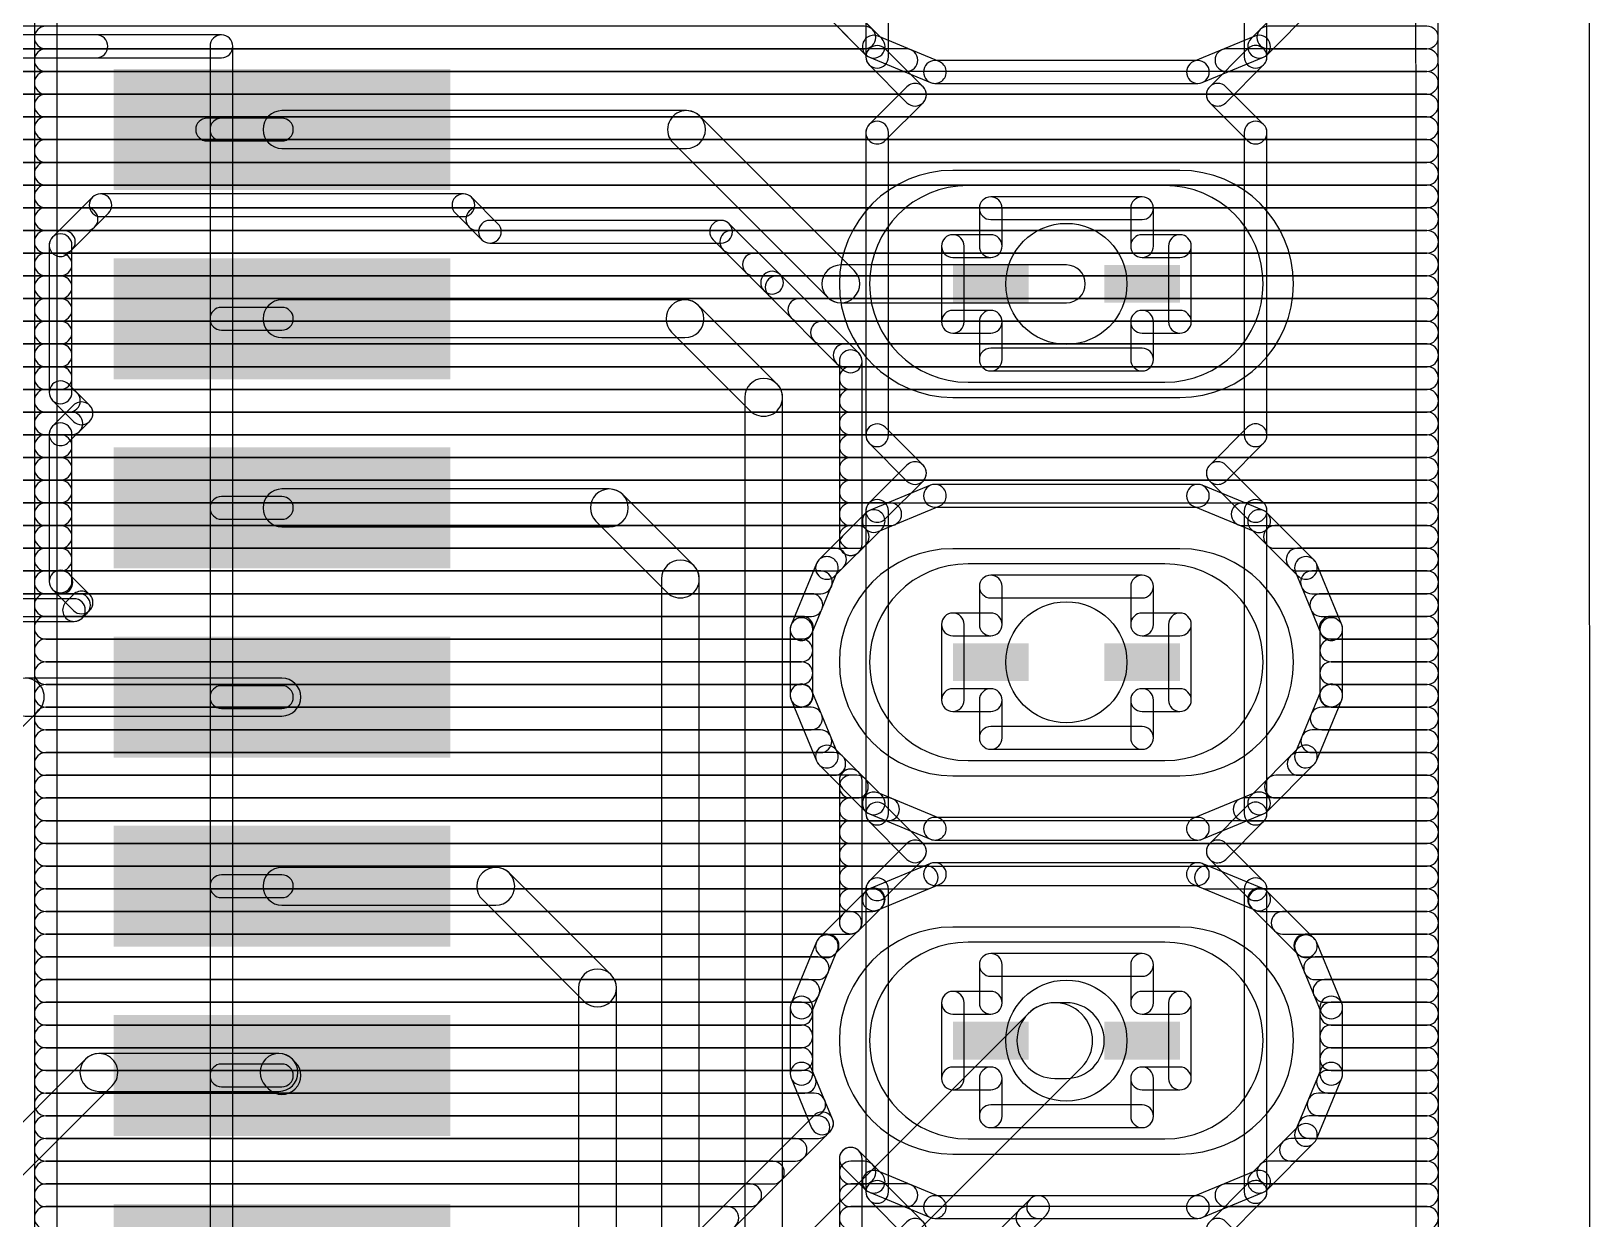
# Model space of a CAD drawing. Extents: x -14.3 to 31.1, y -8.3 to 72.5.
# Drawn here: x 20.55 to 31.02, y 33.22 to 41.19 of the extents above; entities that cross this region are included whole.
import ezdxf

# ---------------------------------------------------------------- set-up
doc = ezdxf.new("R2010")
doc.units = 0
for name, color, linetype in [('1', 22, 'CONTINUOUS'), ('16', 175, 'CONTINUOUS'), ('17', 82, 'CONTINUOUS'), ('20', 30, 'CONTINUOUS'), ('21', 7, 'CONTINUOUS'), ('29', 7, 'CONTINUOUS'), ('30', 7, 'CONTINUOUS'), ('31', 7, 'CONTINUOUS'), ('44', 7, 'CONTINUOUS'), ('51', 7, 'CONTINUOUS')]:
    doc.layers.add(name, color=color, linetype=linetype)

# ---------------------------------------------------------------- blocks, each defined once
blk = doc.blocks.new('RECT')
blk.add_solid([(-0.5, -0.5), (0.5, -0.5), (-0.5, 0.5), (0.5, 0.5)])
blk = doc.blocks.new('LONGP100')
blk.add_lwpolyline([(-0.5, -0.5), (0.5, -0.5, 1), (0.5, 0.5), (-0.5, 0.5, 1)], format="xyb", close=True)

msp = doc.modelspace()

# ---------------------------------------------------------------- linework, layer by layer
at = {"layer": '1'}
for points in [[(29.8447, 48.322), (29.8528, 4.2239, 1), (30.0052, 4.2239), (29.9971, 48.322, 1)], [(28.8494, 41.0327), (29.1637, 41.347, 1), (29.056, 41.4548), (28.7416, 41.1404, 1)], [(25.9184, 41.2689), (26.1546, 41.0327, 1), (26.2624, 41.1404), (26.0262, 41.3767, 1)], [(18.7981, 41.0718), (26.1471, 41.0718, 1), (26.1471, 41.2242), (18.7981, 41.2242, 1)], [(26.1794, 41.0161), (26.5901, 40.846, 1), (26.6485, 40.9868), (26.2377, 41.1569, 1)], [(28.4139, 40.846), (28.8246, 41.0161, 1), (28.7663, 41.1569), (28.3555, 40.9868, 1)], [(28.8569, 41.0718), (29.9222, 41.0718, 1), (29.9222, 41.2242), (28.8569, 41.2242, 1)], [(18.9219, 40.9194), (26.4281, 40.9194, 1), (26.4281, 41.0718), (18.9219, 41.0718, 1)], [(28.5759, 40.9194), (29.9222, 40.9194, 1), (29.9222, 41.0718), (28.5759, 41.0718, 1)], [(26.6193, 40.8402), (28.3847, 40.8402, 1), (28.3847, 40.9926), (26.6193, 40.9926, 1)], [(18.9219, 40.767), (29.9222, 40.767, 1), (29.9222, 40.9194), (18.9219, 40.9194, 1)], [(18.9219, 40.6146), (29.9223, 40.6146, 1), (29.9223, 40.767), (18.9219, 40.767, 1)], [(24.952, 40.657), (22.2366, 40.657, 1), (22.2366, 40.403), (24.952, 40.403, 1)], [(26.0778, 39.5838), (25.0418, 40.6198, 1), (24.8622, 40.4402), (25.8982, 39.4042, 1)], [(18.9219, 40.4622), (29.9223, 40.4622, 1), (29.9223, 40.6146), (18.9219, 40.6146, 1)], [(21.734, 40.4538), (22.2366, 40.4538, 1), (22.2366, 40.6062), (21.734, 40.6062, 1)], [(18.9219, 40.3098), (29.9223, 40.3098, 1), (29.9223, 40.4622), (18.9219, 40.4622, 1)], [(18.9219, 40.1574), (29.9224, 40.1574, 1), (29.9224, 40.3098), (18.9219, 40.3098, 1)], [(18.9219, 40.005), (29.9224, 40.005, 1), (29.9224, 40.1574), (18.9219, 40.1574, 1)], [(20.9646, 40.0759), (20.6968, 39.8081, 1), (20.8046, 39.7003), (21.0724, 39.9681, 1)], [(23.4547, 40.0982), (21.0185, 40.0982, 1), (21.0185, 39.9458), (23.4547, 39.9458, 1)], [(23.6864, 39.8981), (23.5086, 40.0759, 1), (23.4008, 39.9681), (23.5786, 39.7903, 1)], [(18.8149, 39.8526), (20.9253, 39.8526, 1), (20.9253, 40.005), (18.8149, 40.005, 1)], [(23.5479, 39.8526), (29.9224, 39.8526, 1), (29.9224, 40.005), (23.5479, 40.005, 1)], [(25.184, 39.9204), (23.6325, 39.9204, 1), (23.6325, 39.768), (25.184, 39.768, 1)], [(25.5801, 39.5559), (25.2379, 39.8981, 1), (25.1301, 39.7903), (25.4723, 39.4481, 1)], [(18.8997, 39.7002), (20.7729, 39.7002, 1), (20.7729, 39.8526), (18.8997, 39.8526, 1)], [(20.6745, 39.7542), (20.6745, 38.7658, 1), (20.8269, 38.7658), (20.8269, 39.7542, 1)], [(25.2518, 39.7002), (29.9224, 39.7002, 1), (29.9224, 39.8526), (25.2518, 39.8526, 1)], [(18.9219, 39.5478), (20.7507, 39.5478, 1), (20.7507, 39.7002), (18.9219, 39.7002, 1)], [(25.4042, 39.5478), (29.9225, 39.5478, 1), (29.9225, 39.7002), (25.4042, 39.7002, 1)], [(26.1081, 39.0279), (25.5801, 39.5559, 1), (25.4723, 39.4481), (26.0003, 38.9201, 1)], [(27.502, 39.621), (25.988, 39.621, 1), (25.988, 39.367), (27.502, 39.367, 1)], [(18.9219, 39.3954), (20.7507, 39.3954, 1), (20.7507, 39.5478), (18.9219, 39.5478, 1)], [(25.5566, 39.3954), (29.9225, 39.3954, 1), (29.9225, 39.5478), (25.5566, 39.5478, 1)], [(18.9219, 39.243), (20.7507, 39.243, 1), (20.7507, 39.3954), (18.9219, 39.3954, 1)], [(24.942, 39.387), (22.2366, 39.387, 1), (22.2366, 39.133), (24.942, 39.133, 1)], [(25.5598, 38.8218), (25.0318, 39.3498, 1), (24.8522, 39.1702), (25.3802, 38.6422, 1)], [(25.709, 39.243), (29.9225, 39.243, 1), (29.9225, 39.3954), (25.709, 39.3954, 1)], [(18.9219, 39.0906), (20.7507, 39.0906, 1), (20.7507, 39.243), (18.9219, 39.243, 1)], [(25.8614, 39.0906), (29.9226, 39.0906, 1), (29.9226, 39.243), (25.8614, 39.243, 1)], [(18.9219, 38.9382), (20.7507, 38.9382, 1), (20.7507, 39.0906), (18.9219, 39.0906, 1)], [(26.0138, 38.9382), (29.9226, 38.9382, 1), (29.9226, 39.0906), (26.0138, 39.0906, 1)], [(26.1304, 37.7471), (26.1304, 38.974, 1), (25.978, 38.974), (25.978, 37.7471, 1)], [(18.9219, 38.7858), (20.7507, 38.7858, 1), (20.7507, 38.9382), (18.9219, 38.9382, 1)], [(20.6968, 38.7119), (20.8376, 38.5711, 1), (20.9454, 38.6789), (20.8046, 38.8197, 1)], [(25.597, 23.0104), (25.597, 38.732, 1), (25.343, 38.732), (25.343, 23.0104, 1)], [(26.0542, 38.7858), (29.9226, 38.7858, 1), (29.9226, 38.9382), (26.0542, 38.9382, 1)], [(18.8657, 38.6334), (20.8069, 38.6334, 1), (20.8069, 38.7858), (18.8657, 38.7858, 1)], [(26.0542, 38.6334), (29.9226, 38.6334, 1), (29.9226, 38.7858), (26.0542, 38.7858, 1)], [(18.8489, 38.481), (20.8237, 38.481, 1), (20.8237, 38.6334), (18.8489, 38.6334, 1)], [(20.8376, 38.6789), (20.6968, 38.5381, 1), (20.8046, 38.4303), (20.9454, 38.5711, 1)], [(26.0542, 38.481), (29.9227, 38.481, 1), (29.9227, 38.6334), (26.0542, 38.6334, 1)], [(20.6745, 38.4842), (20.6745, 37.4958, 1), (20.8269, 37.4958), (20.8269, 38.4842, 1)], [(18.9219, 38.3286), (20.7507, 38.3286, 1), (20.7507, 38.481), (18.9219, 38.481, 1)], [(26.0542, 38.3286), (29.9227, 38.3286, 1), (29.9227, 38.481), (26.0542, 38.481, 1)], [(18.9219, 38.1762), (20.7507, 38.1762, 1), (20.7507, 38.3286), (18.9219, 38.3286, 1)], [(26.0542, 38.1762), (29.9227, 38.1762, 1), (29.9227, 38.3286), (26.0542, 38.3286, 1)], [(18.9219, 38.0238), (20.7507, 38.0238, 1), (20.7507, 38.1762), (18.9219, 38.1762, 1)], [(22.2366, 37.863), (24.434, 37.863, 1), (24.434, 38.117), (22.2366, 38.117, 1)], [(24.3442, 37.9002), (24.8214, 37.423, 1), (25.001, 37.6026), (24.5238, 38.0798, 1)], [(26.0542, 38.0238), (29.9227, 38.0238, 1), (29.9227, 38.1762), (26.0542, 38.1762, 1)], [(26.5901, 38.142), (26.1794, 37.9719, 1), (26.2377, 37.8311), (26.6485, 38.0012, 1)], [(28.3847, 38.1478), (26.6193, 38.1478, 1), (26.6193, 37.9954), (28.3847, 37.9954, 1)], [(28.8246, 37.9719), (28.4139, 38.142, 1), (28.3555, 38.0012), (28.7663, 37.8311, 1)], [(18.9219, 37.8714), (20.7507, 37.8714, 1), (20.7507, 38.0238), (18.9219, 38.0238, 1)], [(26.0542, 37.8714), (26.3199, 37.8714, 1), (26.3199, 38.0238), (26.0542, 38.0238, 1)], [(28.6841, 37.8714), (29.9228, 37.8714, 1), (29.9228, 38.0238), (28.6841, 38.0238, 1)], [(26.1546, 37.9553), (26.0003, 37.801, 1), (26.1081, 37.6932), (26.2624, 37.8476, 1)], [(29.1637, 37.641), (28.8494, 37.9553, 1), (28.7416, 37.8476), (29.056, 37.5332, 1)], [(18.9219, 37.719), (20.7507, 37.719, 1), (20.7507, 37.8714), (18.9219, 37.8714, 1)], [(26.0542, 37.719), (26.1023, 37.719, 1), (26.1023, 37.8714), (26.0542, 37.8714, 1)], [(28.9017, 37.719), (29.9228, 37.719, 1), (29.9228, 37.8714), (28.9017, 37.8714, 1)], [(18.9219, 37.5666), (20.7507, 37.5666, 1), (20.7507, 37.719), (18.9219, 37.719, 1)], [(29.0541, 37.5666), (29.9228, 37.5666, 1), (29.9228, 37.719), (29.0541, 37.719, 1)], [(24.7842, 37.5128), (24.7842, 23.746, 1), (25.0382, 23.746), (25.0382, 37.5128, 1)], [(29.3504, 37.2055), (29.1803, 37.6162, 1), (29.0395, 37.5579), (29.2096, 37.1471, 1)], [(18.9165, 37.4142), (20.7561, 37.4142, 1), (20.7561, 37.5666), (18.9165, 37.5666, 1)], [(20.6968, 37.4419), (20.8376, 37.3011, 1), (20.9454, 37.4089), (20.8046, 37.5497, 1)], [(29.1499, 37.4142), (29.9229, 37.4142, 1), (29.9229, 37.5666), (29.1499, 37.5666, 1)], [(18.7981, 37.2618), (20.8745, 37.2618, 1), (20.8745, 37.4142), (18.7981, 37.4142, 1)], [(20.8407, 37.3804), (20.272, 37.3804, 1), (20.272, 37.228), (20.8407, 37.228, 1)], [(20.8376, 37.4089), (20.7868, 37.3581, 1), (20.8946, 37.2503), (20.9454, 37.3011, 1)], [(29.213, 37.2618), (29.9229, 37.2618, 1), (29.9229, 37.4142), (29.213, 37.4142, 1)], [(29.2761, 37.1094), (29.9229, 37.1094, 1), (29.9229, 37.2618), (29.2761, 37.2618, 1)], [(29.3562, 36.7317), (29.3562, 37.1763, 1), (29.2038, 37.1763), (29.2038, 36.7317, 1)], [(29.28, 36.957), (29.9229, 36.957, 1), (29.9229, 37.1094), (29.28, 37.1094, 1)], [(29.28, 36.8046), (29.923, 36.8046, 1), (29.923, 36.957), (29.28, 36.957, 1)], [(20.4242, 36.8098), (19.6522, 36.0378, 1), (19.8318, 35.8582), (20.6038, 36.6302, 1)], [(22.2366, 36.847), (20.514, 36.847, 1), (20.514, 36.593), (22.2366, 36.593, 1)], [(29.1803, 36.2918), (29.3504, 36.7025, 1), (29.2096, 36.7609), (29.0395, 36.3501, 1)], [(29.2786, 36.6522), (29.923, 36.6522, 1), (29.923, 36.8046), (29.2786, 36.8046, 1)], [(29.2155, 36.4998), (29.923, 36.4998, 1), (29.923, 36.6522), (29.2155, 36.6522, 1)], [(29.1524, 36.3474), (29.9231, 36.3474, 1), (29.9231, 36.4998), (29.1524, 36.4998, 1)], [(28.8494, 35.9527), (29.1637, 36.267, 1), (29.056, 36.3748), (28.7416, 36.0604, 1)], [(29.0601, 36.195), (29.9231, 36.195, 1), (29.9231, 36.3474), (29.0601, 36.3474, 1)], [(26.1304, 35.2071), (26.1304, 36.1609, 1), (25.978, 36.1609), (25.978, 35.2071, 1)], [(26.0003, 36.107), (26.1546, 35.9527, 1), (26.2624, 36.0604), (26.1081, 36.2148, 1)], [(26.0542, 36.0426), (26.0963, 36.0426, 1), (26.0963, 36.195), (26.0542, 36.195, 1)], [(28.9077, 36.0426), (29.9231, 36.0426, 1), (29.9231, 36.195), (28.9077, 36.195, 1)], [(26.0542, 35.8902), (26.3054, 35.8902, 1), (26.3054, 36.0426), (26.0542, 36.0426, 1)], [(26.1794, 35.9361), (26.5901, 35.766, 1), (26.6485, 35.9068), (26.2377, 36.0769, 1)], [(28.4139, 35.766), (28.8246, 35.9361, 1), (28.7663, 36.0769), (28.3555, 35.9068, 1)], [(28.6986, 35.8902), (29.9231, 35.8902, 1), (29.9231, 36.0426), (28.6986, 36.0426, 1)], [(26.6193, 35.7602), (28.3847, 35.7602, 1), (28.3847, 35.9126), (26.6193, 35.9126, 1)], [(26.0542, 35.7378), (29.9232, 35.7378, 1), (29.9232, 35.8902), (26.0542, 35.8902, 1)], [(26.0542, 35.5854), (29.9232, 35.5854, 1), (29.9232, 35.7378), (26.0542, 35.7378, 1)], [(26.5901, 35.602), (26.1794, 35.4319, 1), (26.2377, 35.2911), (26.6485, 35.4612, 1)], [(28.3847, 35.6078), (26.6193, 35.6078, 1), (26.6193, 35.4554), (28.3847, 35.4554, 1)], [(28.8246, 35.4319), (28.4139, 35.602, 1), (28.3555, 35.4612), (28.7663, 35.2911, 1)], [(22.2366, 35.323), (23.672, 35.323, 1), (23.672, 35.577), (22.2366, 35.577, 1)], [(23.5822, 35.3602), (24.265, 34.6774, 1), (24.4446, 34.857), (23.7618, 35.5398, 1)], [(26.0542, 35.433), (26.5652, 35.433, 1), (26.5652, 35.5854), (26.0542, 35.5854, 1)], [(28.4388, 35.433), (29.9232, 35.433, 1), (29.9232, 35.5854), (28.4388, 35.5854, 1)], [(26.1546, 35.4153), (26.0003, 35.261, 1), (26.1081, 35.1532), (26.2624, 35.3076, 1)], [(26.0542, 35.2806), (26.2039, 35.2806, 1), (26.2039, 35.433), (26.0542, 35.433, 1)], [(29.1637, 35.101), (28.8494, 35.4153, 1), (28.7416, 35.3076), (29.056, 34.9932, 1)], [(28.8001, 35.2806), (29.9233, 35.2806, 1), (29.9233, 35.433), (28.8001, 35.433, 1)], [(28.9525, 35.1282), (29.9233, 35.1282, 1), (29.9233, 35.2806), (28.9525, 35.2806, 1)], [(29.1049, 34.9758), (29.9233, 34.9758, 1), (29.9233, 35.1282), (29.1049, 35.1282, 1)], [(29.3504, 34.6655), (29.1803, 35.0762, 1), (29.0395, 35.0179), (29.2096, 34.6071, 1)], [(29.1709, 34.8234), (29.9233, 34.8234, 1), (29.9233, 34.9758), (29.1709, 34.9758, 1)], [(24.2278, 34.7672), (24.2278, 25.1152, 1), (24.4818, 25.1152), (24.4818, 34.7672, 1)], [(29.2341, 34.671), (29.9234, 34.671, 1), (29.9234, 34.8234), (29.2341, 34.8234, 1)], [(29.3562, 34.1917), (29.3562, 34.6363, 1), (29.2038, 34.6363), (29.2038, 34.1917, 1)], [(29.28, 34.5186), (29.9234, 34.5186, 1), (29.9234, 34.671), (29.28, 34.671, 1)], [(29.28, 34.3662), (29.9234, 34.3662, 1), (29.9234, 34.5186), (29.28, 34.5186, 1)], [(29.28, 34.2138), (29.9235, 34.2138, 1), (29.9235, 34.3662), (29.28, 34.3662, 1)], [(20.9182, 34.2898), (20.2842, 33.6558, 1), (20.4638, 33.4762), (21.0978, 34.1102, 1)], [(22.2166, 34.327), (21.008, 34.327, 1), (21.008, 34.073), (22.2166, 34.073, 1)], [(22.3264, 34.2698), (22.3064, 34.2898, 1), (22.1268, 34.1102), (22.1468, 34.0902, 1)], [(29.1803, 33.7518), (29.3504, 34.1625, 1), (29.2096, 34.2209), (29.0395, 33.8101, 1)], [(29.2576, 34.0614), (29.9235, 34.0614, 1), (29.9235, 34.2138), (29.2576, 34.2138, 1)], [(29.1945, 33.909), (29.9235, 33.909, 1), (29.9235, 34.0614), (29.1945, 34.0614, 1)], [(28.8494, 33.4127), (29.1637, 33.727, 1), (29.056, 33.8348), (28.7416, 33.5204, 1)], [(29.1313, 33.7566), (29.9235, 33.7566, 1), (29.9235, 33.909), (29.1313, 33.909, 1)], [(29.0093, 33.6042), (29.9236, 33.6042, 1), (29.9236, 33.7566), (29.0093, 33.7566, 1)], [(26.1304, 32.6671), (26.1304, 33.6209, 1), (25.978, 33.6209), (25.978, 32.6671, 1)], [(26.0003, 33.567), (26.1546, 33.4127, 1), (26.2624, 33.5204), (26.1081, 33.6748, 1)], [(26.0542, 33.4518), (26.1471, 33.4518, 1), (26.1471, 33.6042), (26.0542, 33.6042, 1)], [(28.8569, 33.4518), (29.9236, 33.4518, 1), (29.9236, 33.6042), (28.8569, 33.6042, 1)], [(26.1794, 33.3961), (26.5901, 33.226, 1), (26.6485, 33.3668), (26.2377, 33.5369, 1)], [(28.4139, 33.226), (28.8246, 33.3961, 1), (28.7663, 33.5369), (28.3555, 33.3668, 1)], [(26.0542, 33.2994), (26.4281, 33.2994, 1), (26.4281, 33.4518), (26.0542, 33.4518, 1)], [(28.5759, 33.2994), (29.9236, 33.2994, 1), (29.9236, 33.4518), (28.5759, 33.4518, 1)], [(26.0542, 33.147), (29.9237, 33.147, 1), (29.9237, 33.2994), (26.0542, 33.2994, 1)], [(26.6193, 33.2202), (28.3847, 33.2202, 1), (28.3847, 33.3726), (26.6193, 33.3726, 1)]]:
    msp.add_lwpolyline(points, format="xyb", close=True, dxfattribs=at)
at = {"layer": '16'}
for points in [[(29.8447, 48.322), (29.8528, 4.2239, 1), (30.0052, 4.2239), (29.9971, 48.322, 1)], [(20.7274, 9.7046), (20.7274, 43.7614, 1), (20.575, 43.7614), (20.575, 9.7046, 1)], [(25.8403, 41.347), (26.1546, 41.0327, 1), (26.2624, 41.1404), (25.948, 41.4548, 1)], [(28.8494, 41.0327), (29.1637, 41.347, 1), (29.056, 41.4548), (28.7416, 41.1404, 1)], [(20.6512, 41.0718), (26.1471, 41.0718, 1), (26.1471, 41.2242), (20.6512, 41.2242, 1)], [(26.1794, 41.0161), (26.5901, 40.846, 1), (26.6485, 40.9868), (26.2377, 41.1569, 1)], [(28.4139, 40.846), (28.8246, 41.0161, 1), (28.7663, 41.1569), (28.3555, 40.9868, 1)], [(28.8569, 41.0718), (29.9222, 41.0718, 1), (29.9222, 41.2242), (28.8569, 41.2242, 1)], [(20.6512, 40.9194), (26.4281, 40.9194, 1), (26.4281, 41.0718), (20.6512, 41.0718, 1)], [(28.5759, 40.9194), (29.9222, 40.9194, 1), (29.9222, 41.0718), (28.5759, 41.0718, 1)], [(26.6193, 40.8402), (28.3847, 40.8402, 1), (28.3847, 40.9926), (26.6193, 40.9926, 1)], [(20.6512, 40.767), (29.9222, 40.767, 1), (29.9222, 40.9194), (20.6512, 40.9194, 1)], [(20.6512, 40.6146), (29.9223, 40.6146, 1), (29.9223, 40.767), (20.6512, 40.767, 1)], [(20.6512, 40.4622), (29.9223, 40.4622, 1), (29.9223, 40.6146), (20.6512, 40.6146, 1)], [(20.6512, 40.3098), (29.9223, 40.3098, 1), (29.9223, 40.4622), (20.6512, 40.4622, 1)], [(20.6512, 40.1574), (29.9224, 40.1574, 1), (29.9224, 40.3098), (20.6512, 40.3098, 1)], [(20.6512, 40.005), (29.9224, 40.005, 1), (29.9224, 40.1574), (20.6512, 40.1574, 1)], [(20.6512, 39.8526), (29.9224, 39.8526, 1), (29.9224, 40.005), (20.6512, 40.005, 1)], [(20.6512, 39.7002), (29.9224, 39.7002, 1), (29.9224, 39.8526), (20.6512, 39.8526, 1)], [(20.6512, 39.5478), (29.9225, 39.5478, 1), (29.9225, 39.7002), (20.6512, 39.7002, 1)], [(20.6512, 39.3954), (29.9225, 39.3954, 1), (29.9225, 39.5478), (20.6512, 39.5478, 1)], [(20.6512, 39.243), (29.9225, 39.243, 1), (29.9225, 39.3954), (20.6512, 39.3954, 1)], [(20.6512, 39.0906), (29.9226, 39.0906, 1), (29.9226, 39.243), (20.6512, 39.243, 1)], [(20.6512, 38.9382), (29.9226, 38.9382, 1), (29.9226, 39.0906), (20.6512, 39.0906, 1)], [(20.6512, 38.7858), (29.9226, 38.7858, 1), (29.9226, 38.9382), (20.6512, 38.9382, 1)], [(20.6512, 38.6334), (29.9226, 38.6334, 1), (29.9226, 38.7858), (20.6512, 38.7858, 1)], [(20.6512, 38.481), (29.9227, 38.481, 1), (29.9227, 38.6334), (20.6512, 38.6334, 1)], [(20.6512, 38.3286), (29.9227, 38.3286, 1), (29.9227, 38.481), (20.6512, 38.481, 1)], [(20.6512, 38.1762), (29.9227, 38.1762, 1), (29.9227, 38.3286), (20.6512, 38.3286, 1)], [(20.6512, 38.0238), (29.9227, 38.0238, 1), (29.9227, 38.1762), (20.6512, 38.1762, 1)], [(26.5901, 38.142), (26.1794, 37.9719, 1), (26.2377, 37.8311), (26.6485, 38.0012, 1)], [(28.3847, 38.1478), (26.6193, 38.1478, 1), (26.6193, 37.9954), (28.3847, 37.9954, 1)], [(28.8246, 37.9719), (28.4139, 38.142, 1), (28.3555, 38.0012), (28.7663, 37.8311, 1)], [(20.6512, 37.8714), (26.3199, 37.8714, 1), (26.3199, 38.0238), (20.6512, 38.0238, 1)], [(28.6841, 37.8714), (29.9228, 37.8714, 1), (29.9228, 38.0238), (28.6841, 38.0238, 1)], [(26.1546, 37.9553), (25.8403, 37.641, 1), (25.948, 37.5332), (26.2624, 37.8476, 1)], [(29.1637, 37.641), (28.8494, 37.9553, 1), (28.7416, 37.8476), (29.056, 37.5332, 1)], [(20.6512, 37.719), (26.1023, 37.719, 1), (26.1023, 37.8714), (20.6512, 37.8714, 1)], [(28.9017, 37.719), (29.9228, 37.719, 1), (29.9228, 37.8714), (28.9017, 37.8714, 1)], [(20.6512, 37.5666), (25.9499, 37.5666, 1), (25.9499, 37.719), (20.6512, 37.719, 1)], [(29.0541, 37.5666), (29.9228, 37.5666, 1), (29.9228, 37.719), (29.0541, 37.719, 1)], [(25.8237, 37.6162), (25.6536, 37.2055, 1), (25.7944, 37.1471), (25.9645, 37.5579, 1)], [(29.3504, 37.2055), (29.1803, 37.6162, 1), (29.0395, 37.5579), (29.2096, 37.1471, 1)], [(20.6512, 37.4142), (25.8541, 37.4142, 1), (25.8541, 37.5666), (20.6512, 37.5666, 1)], [(29.1499, 37.4142), (29.9229, 37.4142, 1), (29.9229, 37.5666), (29.1499, 37.5666, 1)], [(20.6512, 37.2618), (25.791, 37.2618, 1), (25.791, 37.4142), (20.6512, 37.4142, 1)], [(29.213, 37.2618), (29.9229, 37.2618, 1), (29.9229, 37.4142), (29.213, 37.4142, 1)], [(20.6512, 37.1094), (25.7279, 37.1094, 1), (25.7279, 37.2618), (20.6512, 37.2618, 1)], [(25.6478, 37.1763), (25.6478, 36.7317, 1), (25.8002, 36.7317), (25.8002, 37.1763, 1)], [(29.2761, 37.1094), (29.9229, 37.1094, 1), (29.9229, 37.2618), (29.2761, 37.2618, 1)], [(29.3562, 36.7317), (29.3562, 37.1763, 1), (29.2038, 37.1763), (29.2038, 36.7317, 1)], [(20.6512, 36.957), (25.724, 36.957, 1), (25.724, 37.1094), (20.6512, 37.1094, 1)], [(29.28, 36.957), (29.9229, 36.957, 1), (29.9229, 37.1094), (29.28, 37.1094, 1)], [(20.6512, 36.8046), (25.724, 36.8046, 1), (25.724, 36.957), (20.6512, 36.957, 1)], [(29.28, 36.8046), (29.923, 36.8046, 1), (29.923, 36.957), (29.28, 36.957, 1)], [(20.6512, 36.6522), (25.7254, 36.6522, 1), (25.7254, 36.8046), (20.6512, 36.8046, 1)], [(25.6536, 36.7025), (25.8237, 36.2918, 1), (25.9645, 36.3501), (25.7944, 36.7609, 1)], [(29.1803, 36.2918), (29.3504, 36.7025, 1), (29.2096, 36.7609), (29.0395, 36.3501, 1)], [(29.2786, 36.6522), (29.923, 36.6522, 1), (29.923, 36.8046), (29.2786, 36.8046, 1)], [(20.6512, 36.4998), (25.7885, 36.4998, 1), (25.7885, 36.6522), (20.6512, 36.6522, 1)], [(29.2155, 36.4998), (29.923, 36.4998, 1), (29.923, 36.6522), (29.2155, 36.6522, 1)], [(20.6512, 36.3474), (25.8516, 36.3474, 1), (25.8516, 36.4998), (20.6512, 36.4998, 1)], [(29.1524, 36.3474), (29.9231, 36.3474, 1), (29.9231, 36.4998), (29.1524, 36.4998, 1)], [(20.6512, 36.195), (25.9439, 36.195, 1), (25.9439, 36.3474), (20.6512, 36.3474, 1)], [(25.8403, 36.267), (26.1546, 35.9527, 1), (26.2624, 36.0604), (25.948, 36.3748, 1)], [(28.8494, 35.9527), (29.1637, 36.267, 1), (29.056, 36.3748), (28.7416, 36.0604, 1)], [(29.0601, 36.195), (29.9231, 36.195, 1), (29.9231, 36.3474), (29.0601, 36.3474, 1)], [(20.6512, 36.0426), (26.0963, 36.0426, 1), (26.0963, 36.195), (20.6512, 36.195, 1)], [(28.9077, 36.0426), (29.9231, 36.0426, 1), (29.9231, 36.195), (28.9077, 36.195, 1)], [(20.6512, 35.8902), (26.3054, 35.8902, 1), (26.3054, 36.0426), (20.6512, 36.0426, 1)], [(26.1794, 35.9361), (26.5901, 35.766, 1), (26.6485, 35.9068), (26.2377, 36.0769, 1)], [(28.4139, 35.766), (28.8246, 35.9361, 1), (28.7663, 36.0769), (28.3555, 35.9068, 1)], [(28.6986, 35.8902), (29.9231, 35.8902, 1), (29.9231, 36.0426), (28.6986, 36.0426, 1)], [(26.6193, 35.7602), (28.3847, 35.7602, 1), (28.3847, 35.9126), (26.6193, 35.9126, 1)], [(20.6512, 35.7378), (29.9232, 35.7378, 1), (29.9232, 35.8902), (20.6512, 35.8902, 1)], [(20.6512, 35.5854), (29.9232, 35.5854, 1), (29.9232, 35.7378), (20.6512, 35.7378, 1)], [(26.5901, 35.602), (26.1794, 35.4319, 1), (26.2377, 35.2911), (26.6485, 35.4612, 1)], [(28.3847, 35.6078), (26.6193, 35.6078, 1), (26.6193, 35.4554), (28.3847, 35.4554, 1)], [(28.8246, 35.4319), (28.4139, 35.602, 1), (28.3555, 35.4612), (28.7663, 35.2911, 1)], [(20.6512, 35.433), (26.5652, 35.433, 1), (26.5652, 35.5854), (20.6512, 35.5854, 1)], [(28.4388, 35.433), (29.9232, 35.433, 1), (29.9232, 35.5854), (28.4388, 35.5854, 1)], [(20.6512, 35.2806), (26.2039, 35.2806, 1), (26.2039, 35.433), (20.6512, 35.433, 1)], [(26.1546, 35.4153), (25.8403, 35.101, 1), (25.948, 34.9932), (26.2624, 35.3076, 1)], [(29.1637, 35.101), (28.8494, 35.4153, 1), (28.7416, 35.3076), (29.056, 34.9932, 1)], [(28.8001, 35.2806), (29.9233, 35.2806, 1), (29.9233, 35.433), (28.8001, 35.433, 1)], [(20.6512, 35.1282), (26.0515, 35.1282, 1), (26.0515, 35.2806), (20.6512, 35.2806, 1)], [(28.9525, 35.1282), (29.9233, 35.1282, 1), (29.9233, 35.2806), (28.9525, 35.2806, 1)], [(20.6512, 34.9758), (25.8991, 34.9758, 1), (25.8991, 35.1282), (20.6512, 35.1282, 1)], [(25.8237, 35.0762), (25.6536, 34.6655, 1), (25.7944, 34.6071), (25.9645, 35.0179, 1)], [(29.1049, 34.9758), (29.9233, 34.9758, 1), (29.9233, 35.1282), (29.1049, 35.1282, 1)], [(29.3504, 34.6655), (29.1803, 35.0762, 1), (29.0395, 35.0179), (29.2096, 34.6071, 1)], [(20.6512, 34.8234), (25.8331, 34.8234, 1), (25.8331, 34.9758), (20.6512, 34.9758, 1)], [(29.1709, 34.8234), (29.9233, 34.8234, 1), (29.9233, 34.9758), (29.1709, 34.9758, 1)], [(20.6512, 34.671), (25.7699, 34.671, 1), (25.7699, 34.8234), (20.6512, 34.8234, 1)], [(29.2341, 34.671), (29.9234, 34.671, 1), (29.9234, 34.8234), (29.2341, 34.8234, 1)], [(20.6512, 34.5186), (25.724, 34.5186, 1), (25.724, 34.671), (20.6512, 34.671, 1)], [(22.0056, 28.6364), (27.6036, 34.2344, 1), (27.2444, 34.5936), (21.6464, 28.9956, 1)], [(25.6478, 34.6363), (25.6478, 34.1917, 1), (25.8002, 34.1917), (25.8002, 34.6363, 1)], [(27.424, 34.16), (27.502, 34.16, 1), (27.502, 34.668), (27.424, 34.668, 1)], [(29.3562, 34.1917), (29.3562, 34.6363, 1), (29.2038, 34.6363), (29.2038, 34.1917, 1)], [(29.28, 34.5186), (29.9234, 34.5186, 1), (29.9234, 34.671), (29.28, 34.671, 1)], [(20.6512, 34.3662), (25.724, 34.3662, 1), (25.724, 34.5186), (20.6512, 34.5186, 1)], [(29.28, 34.3662), (29.9234, 34.3662, 1), (29.9234, 34.5186), (29.28, 34.5186, 1)], [(20.6512, 34.2138), (25.724, 34.2138, 1), (25.724, 34.3662), (20.6512, 34.3662, 1)], [(29.28, 34.2138), (29.9235, 34.2138, 1), (29.9235, 34.3662), (29.28, 34.3662, 1)], [(25.6536, 34.1625), (25.7918, 33.8288, 1), (25.9326, 33.8872), (25.7944, 34.2209, 1)], [(29.1803, 33.7518), (29.3504, 34.1625, 1), (29.2096, 34.2209), (29.0395, 33.8101, 1)], [(20.6512, 34.0614), (25.7464, 34.0614, 1), (25.7464, 34.2138), (20.6512, 34.2138, 1)], [(29.2576, 34.0614), (29.9235, 34.0614, 1), (29.9235, 34.2138), (29.2576, 34.2138, 1)], [(20.6512, 33.909), (25.8095, 33.909, 1), (25.8095, 34.0614), (20.6512, 34.0614, 1)], [(29.1945, 33.909), (29.9235, 33.909, 1), (29.9235, 34.0614), (29.1945, 34.0614, 1)], [(25.8083, 33.9119), (21.5987, 29.7023, 1), (21.7065, 29.5945), (25.9161, 33.8041, 1)], [(20.6512, 33.7566), (25.837, 33.7566, 1), (25.837, 33.909), (20.6512, 33.909, 1)], [(28.8494, 33.4127), (29.1637, 33.727, 1), (29.056, 33.8348), (28.7416, 33.5204, 1)], [(29.1313, 33.7566), (29.9235, 33.7566, 1), (29.9235, 33.909), (29.1313, 33.909, 1)], [(20.6512, 33.6042), (25.6846, 33.6042, 1), (25.6846, 33.7566), (20.6512, 33.7566, 1)], [(29.0093, 33.6042), (29.9236, 33.6042, 1), (29.9236, 33.7566), (29.0093, 33.7566, 1)], [(20.6512, 33.4518), (25.5322, 33.4518, 1), (25.5322, 33.6042), (20.6512, 33.6042, 1)], [(28.8569, 33.4518), (29.9236, 33.4518, 1), (29.9236, 33.6042), (28.8569, 33.6042, 1)], [(28.4139, 33.226), (28.8246, 33.3961, 1), (28.7663, 33.5369), (28.3555, 33.3668, 1)], [(20.6512, 33.2994), (25.3798, 33.2994, 1), (25.3798, 33.4518), (20.6512, 33.4518, 1)], [(28.5759, 33.2994), (29.9236, 33.2994, 1), (29.9236, 33.4518), (28.5759, 33.4518, 1)], [(20.6512, 33.147), (25.2274, 33.147, 1), (25.2274, 33.2994), (20.6512, 33.2994, 1)], [(27.0613, 32.9377), (27.3661, 33.2425, 1), (27.2583, 33.3503), (26.9535, 33.0455, 1)], [(27.239, 33.147), (29.9237, 33.147, 1), (29.9237, 33.2994), (27.239, 33.2994, 1)], [(27.3122, 33.2202), (28.3847, 33.2202, 1), (28.3847, 33.3726), (27.3122, 33.3726, 1)]]:
    msp.add_lwpolyline(points, format="xyb", close=True, dxfattribs=at)
at = {"layer": '20'}
msp.add_line((31.022, 0.01), (31.012, 54.028), dxfattribs=at)
at = {"layer": '21'}
for points in [[(26.1558, 43.304), (26.1558, 41.018, 1), (26.3082, 41.018), (26.3082, 43.304, 1)], [(28.8482, 41.018), (28.8482, 43.304, 1), (28.6958, 43.304), (28.6958, 41.018, 1)], [(20.992, 41.165), (18.6806, 41.165, 1), (18.6806, 41.0126), (20.992, 41.0126, 1)], [(26.1781, 40.9641), (26.4321, 40.7101, 1), (26.5399, 40.8179), (26.2859, 41.0719, 1)], [(28.5719, 40.7101), (28.8259, 40.9641, 1), (28.7181, 41.0719), (28.4641, 40.8179, 1)], [(26.4321, 40.8179), (26.1781, 40.5639, 1), (26.2859, 40.4561), (26.5399, 40.7101, 1)], [(28.8259, 40.5639), (28.5719, 40.8179, 1), (28.4641, 40.7101), (28.7181, 40.4561, 1)], [(26.1558, 40.51), (26.1558, 38.478, 1), (26.3082, 38.478), (26.3082, 40.51, 1)], [(28.8482, 38.478), (28.8482, 40.51, 1), (28.6958, 40.51), (28.6958, 38.478, 1)], [(26.1781, 38.4241), (26.4321, 38.1701, 1), (26.5399, 38.2779), (26.2859, 38.5319, 1)], [(28.5719, 38.1701), (28.8259, 38.4241, 1), (28.7181, 38.5319), (28.4641, 38.2779, 1)], [(26.4321, 38.2779), (26.1781, 38.0239, 1), (26.2859, 37.9161), (26.5399, 38.1701, 1)], [(28.8259, 38.0239), (28.5719, 38.2779, 1), (28.4641, 38.1701), (28.7181, 37.9161, 1)], [(26.1558, 37.97), (26.1558, 35.938, 1), (26.3082, 35.938), (26.3082, 37.97, 1)], [(28.8482, 35.938), (28.8482, 37.97, 1), (28.6958, 37.97), (28.6958, 35.938, 1)], [(26.1781, 35.8841), (26.4321, 35.6301, 1), (26.5399, 35.7379), (26.2859, 35.9919, 1)], [(28.5719, 35.6301), (28.8259, 35.8841, 1), (28.7181, 35.9919), (28.4641, 35.7379, 1)], [(26.4321, 35.7379), (26.1781, 35.4839, 1), (26.2859, 35.3761), (26.5399, 35.6301, 1)], [(28.8259, 35.4839), (28.5719, 35.7379, 1), (28.4641, 35.6301), (28.7181, 35.3761, 1)], [(26.1558, 35.43), (26.1558, 33.398, 1), (26.3082, 33.398), (26.3082, 35.43, 1)], [(28.8482, 33.398), (28.8482, 35.43, 1), (28.6958, 35.43), (28.6958, 33.398, 1)], [(26.1781, 33.3441), (26.4321, 33.0901, 1), (26.5399, 33.1979), (26.2859, 33.4519, 1)], [(28.5719, 33.0901), (28.8259, 33.3441, 1), (28.7181, 33.4519), (28.4641, 33.1979, 1)], [(26.4321, 33.1979), (26.1781, 32.9439, 1), (26.2859, 32.8361), (26.5399, 33.0901, 1)], [(28.8259, 32.9439), (28.5719, 33.1979, 1), (28.4641, 33.0901), (28.7181, 32.8361, 1)]]:
    msp.add_lwpolyline(points, format="xyb", close=True, dxfattribs=at)
at = {"layer": '44'}
for centre in [(27.502, 39.494), (27.502, 36.954), (27.502, 34.414)]:
    msp.add_circle(centre, 0.4064, dxfattribs=at)
at = {"layer": '51'}
for points in [[(21.8302, 41.165), (17.8424, 41.165, 1), (17.8424, 41.0126), (21.8302, 41.0126, 1)], [(21.9064, 31.0812), (21.9064, 41.0888, 1), (21.754, 41.0888), (21.754, 31.0812, 1)], [(22.2366, 40.6062), (21.8302, 40.6062, 1), (21.8302, 40.4538), (22.2366, 40.4538, 1)], [(28.01, 40.0782), (26.994, 40.0782, 1), (26.994, 39.9258), (28.01, 39.9258, 1)], [(26.9178, 40.002), (26.9178, 39.748, 1), (27.0702, 39.748), (27.0702, 40.002, 1)], [(28.0862, 39.748), (28.0862, 40.002, 1), (27.9338, 40.002), (27.9338, 39.748, 1)], [(26.994, 39.8242), (26.74, 39.8242, 1), (26.74, 39.6718), (26.994, 39.6718, 1)], [(26.6638, 39.748), (26.6638, 39.24, 1), (26.8162, 39.24), (26.8162, 39.748, 1)], [(28.264, 39.8242), (28.01, 39.8242, 1), (28.01, 39.6718), (28.264, 39.6718, 1)], [(28.3402, 39.24), (28.3402, 39.748, 1), (28.1878, 39.748), (28.1878, 39.24, 1)], [(22.2366, 39.3362), (21.8302, 39.3362, 1), (21.8302, 39.1838), (22.2366, 39.1838, 1)], [(26.74, 39.1638), (26.994, 39.1638, 1), (26.994, 39.3162), (26.74, 39.3162, 1)], [(26.9178, 39.24), (26.9178, 38.986, 1), (27.0702, 38.986), (27.0702, 39.24, 1)], [(28.0862, 38.986), (28.0862, 39.24, 1), (27.9338, 39.24), (27.9338, 38.986, 1)], [(28.01, 39.1638), (28.264, 39.1638, 1), (28.264, 39.3162), (28.01, 39.3162, 1)], [(26.994, 38.9098), (28.01, 38.9098, 1), (28.01, 39.0622), (26.994, 39.0622, 1)], [(22.2366, 38.0662), (21.8302, 38.0662, 1), (21.8302, 37.9138), (22.2366, 37.9138, 1)], [(28.01, 37.5382), (26.994, 37.5382, 1), (26.994, 37.3858), (28.01, 37.3858, 1)], [(26.9178, 37.462), (26.9178, 37.208, 1), (27.0702, 37.208), (27.0702, 37.462, 1)], [(28.0862, 37.208), (28.0862, 37.462, 1), (27.9338, 37.462), (27.9338, 37.208, 1)], [(26.994, 37.2842), (26.74, 37.2842, 1), (26.74, 37.1318), (26.994, 37.1318, 1)], [(26.6638, 37.208), (26.6638, 36.7, 1), (26.8162, 36.7), (26.8162, 37.208, 1)], [(28.264, 37.2842), (28.01, 37.2842, 1), (28.01, 37.1318), (28.264, 37.1318, 1)], [(28.3402, 36.7), (28.3402, 37.208, 1), (28.1878, 37.208), (28.1878, 36.7, 1)], [(22.2366, 36.7962), (21.8302, 36.7962, 1), (21.8302, 36.6438), (22.2366, 36.6438, 1)], [(26.74, 36.6238), (26.994, 36.6238, 1), (26.994, 36.7762), (26.74, 36.7762, 1)], [(26.9178, 36.7), (26.9178, 36.446, 1), (27.0702, 36.446), (27.0702, 36.7, 1)], [(28.0862, 36.446), (28.0862, 36.7, 1), (27.9338, 36.7), (27.9338, 36.446, 1)], [(28.01, 36.6238), (28.264, 36.6238, 1), (28.264, 36.7762), (28.01, 36.7762, 1)], [(26.994, 36.3698), (28.01, 36.3698, 1), (28.01, 36.5222), (26.994, 36.5222, 1)], [(22.2366, 35.5262), (21.8302, 35.5262, 1), (21.8302, 35.3738), (22.2366, 35.3738, 1)], [(28.01, 34.9982), (26.994, 34.9982, 1), (26.994, 34.8458), (28.01, 34.8458, 1)], [(26.9178, 34.922), (26.9178, 34.668, 1), (27.0702, 34.668), (27.0702, 34.922, 1)], [(28.0862, 34.668), (28.0862, 34.922, 1), (27.9338, 34.922), (27.9338, 34.668, 1)], [(26.994, 34.7442), (26.74, 34.7442, 1), (26.74, 34.5918), (26.994, 34.5918, 1)], [(26.6638, 34.668), (26.6638, 34.16, 1), (26.8162, 34.16), (26.8162, 34.668, 1)], [(28.264, 34.7442), (28.01, 34.7442, 1), (28.01, 34.5918), (28.264, 34.5918, 1)], [(28.3402, 34.16), (28.3402, 34.668, 1), (28.1878, 34.668), (28.1878, 34.16, 1)], [(22.2366, 34.2562), (21.8302, 34.2562, 1), (21.8302, 34.1038), (22.2366, 34.1038, 1)], [(26.74, 34.0838), (26.994, 34.0838, 1), (26.994, 34.2362), (26.74, 34.2362, 1)], [(26.9178, 34.16), (26.9178, 33.906, 1), (27.0702, 33.906), (27.0702, 34.16, 1)], [(28.0862, 33.906), (28.0862, 34.16, 1), (27.9338, 34.16), (27.9338, 33.906, 1)], [(28.01, 34.0838), (28.264, 34.0838, 1), (28.264, 34.2362), (28.01, 34.2362, 1)], [(26.994, 33.8298), (28.01, 33.8298, 1), (28.01, 33.9822), (26.994, 33.9822, 1)]]:
    msp.add_lwpolyline(points, format="xyb", close=True, dxfattribs=at)

# ---------------------------------------------------------------- block references
at = {"layer": '1', "xscale": 2.0574, "yscale": 0.6096, "rotation": 180}
for p in [(22.2366, 40.53), (22.2366, 39.26), (22.2366, 37.99), (22.2366, 36.72), (22.2366, 35.45), (22.2366, 34.18)]:
    msp.add_blockref('RECT', p, dxfattribs=at)
at = {"layer": '17', "xscale": 1.3208, "yscale": 1.3208}
for p in [(27.502, 39.494), (27.502, 39.494), (27.502, 36.954), (27.502, 36.954), (27.502, 34.414), (27.502, 34.414)]:
    msp.add_blockref('LONGP100', p, dxfattribs=at)
at = {"layer": '29', "xscale": 2.2606, "yscale": 0.8128, "rotation": 180}
for p in [(22.2366, 40.53), (22.2366, 39.26), (22.2366, 37.99), (22.2366, 36.72), (22.2366, 35.45), (22.2366, 34.18), (22.2366, 32.91)]:
    msp.add_blockref('RECT', p, dxfattribs=at)
at = {"layer": '29', "xscale": 1.524, "yscale": 1.524}
for p in [(27.502, 39.494), (27.502, 36.954), (27.502, 34.414)]:
    msp.add_blockref('LONGP100', p, dxfattribs=at)
at = {"layer": '30', "xscale": 1.524, "yscale": 1.524}
for p in [(27.502, 39.494), (27.502, 36.954), (27.502, 34.414)]:
    msp.add_blockref('LONGP100', p, dxfattribs=at)
at = {"layer": '31', "xscale": 2.0574, "yscale": 0.6096, "rotation": 180}
for p in [(22.2366, 40.53), (22.2366, 39.26), (22.2366, 37.99), (22.2366, 36.72), (22.2366, 35.45), (22.2366, 34.18)]:
    msp.add_blockref('RECT', p, dxfattribs=at)
at = {"layer": '51', "xscale": 0.254, "yscale": 0.508, "rotation": 270}
for p in [(26.994, 39.494), (28.01, 39.494), (26.994, 36.954), (28.01, 36.954), (26.994, 34.414), (28.01, 34.414)]:
    msp.add_blockref('RECT', p, dxfattribs=at)

doc.saveas('drawing.dxf')
